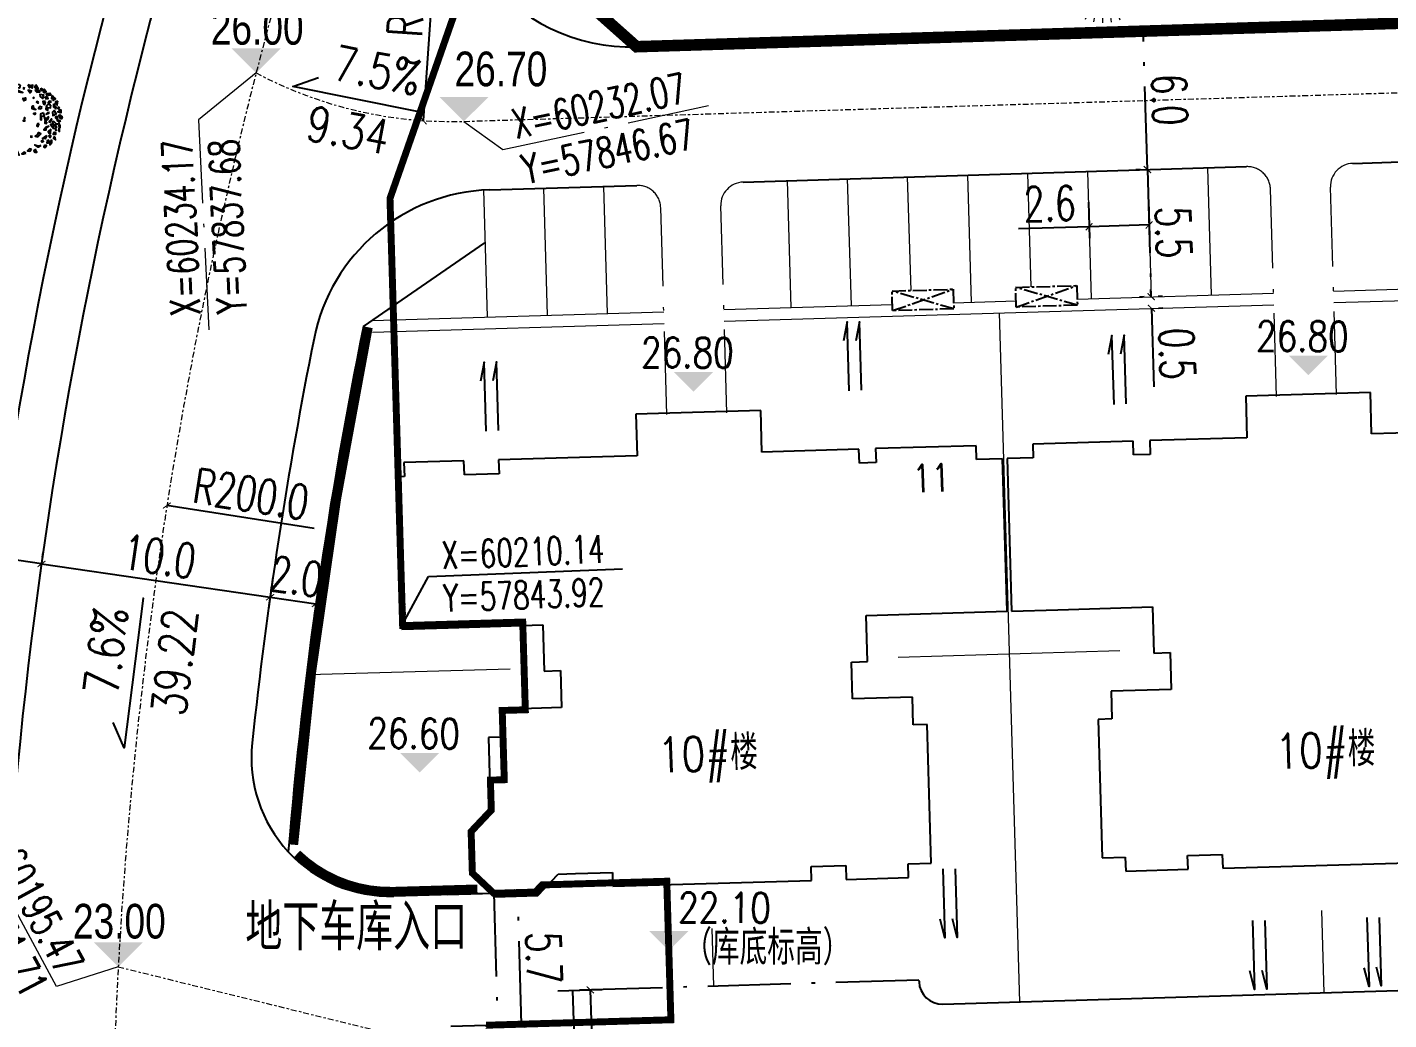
# Model space of a CAD drawing. Header units: inches. Extents: x 393 to 1582, y 246 to 1188.
# Drawn here: x 791.8 to 850.7, y 402.4 to 445.4 of the extents above; entities that cross this region are included whole.
import ezdxf

# ---------------------------------------------------------------- set-up
doc = ezdxf.new("R2010")
doc.units = ezdxf.units.IN
doc.header["$MEASUREMENT"] = 0
for name, pattern in [('ACAD_ISO10W100', [18.5, 12, -3, 0.5, -3]), ('CENTERX2', [4, 2.5, -0.5, 0.5, -0.5]), ('DASH', [0.35, 0.25, -0.1]), ('DASHED2', [0.375, 0.25, -0.125]), ('DOTE', [2.42, 2, -0.2, 0.02, -0.2])]:
    doc.linetypes.add(name, pattern=pattern)
for name, color, linetype in [('buildcoor', 7, 'Continuous'), ('drain', 4, 'Continuous'), ('ELEV', 1, 'Continuous'), ('FRAME', 7, 'Continuous'), ('GREEN', 64, 'Continuous'), ('ROAD-TEXT', 4, 'Continuous'), ('roaddim', 2, 'Continuous'), ('roadradiu', 3, 'Continuous'), ('公共绿地', 3, 'Continuous'), ('外墙', 42, 'Continuous'), ('建筑层数', 7, 'Continuous'), ('车库边线', 4, 'DOTE')]:
    doc.layers.add(name, color=color, linetype=linetype)
for name, color, linetype, lineweight in [('FENCE', 100, 'Continuous', 18), ('parking', 30, 'Continuous', 18), ('ROAD', 1, 'Continuous', 25), ('ROAD-CENTER', 7, 'CENTERX2', 18), ('ROAD-ZB', 4, 'Continuous', 15), ('walk', 2, 'Continuous', 18), ('围墙', 75, 'FENCELINE1', 15), ('建筑型号', 2, 'Continuous', 18), ('树', 84, 'Continuous', 15)]:
    doc.layers.add(name, color=color, linetype=linetype, lineweight=lineweight)
doc.styles.add('_HZTXT', font='txt.shx', dxfattribs={"width": 0.8, "bigfont": 'hztxt.shx'})
doc.styles.add('DIM_FONT', font='SIMPLEX.shx', dxfattribs={"width": 0.8})
doc.styles.add('FLS', font='', dxfattribs={"width": 0.8})
doc.styles.add('HZ', font='simplex.shx', dxfattribs={"width": 0.7, "bigfont": 'hztxt.shx'})
doc.styles.get('FLS').set_extended_font_data('创艺繁隶书')
doc.linetypes.add('FENCELINE1', pattern='A,0.25,-0.1,[133,ltypeshp.shx,S=0.1,R=0,X=-0.1,Y=0],-0.1,1', length=1.45)
doc.dimstyles.new('NORMAL', dxfattribs={"dimtxt": 1.5, "dimasz": 0.3, "dimexe": 0.5, "dimexo": 0.3, "dimgap": 0.3, "dimtad": 1, "dimdec": 1, "dimzin": 1, "dimdsep": 46, "dimtxsty": 'HZ', "dimblk": 'ARCHTICK', "dimcen": 0, "dimclrt": 256, "dimadec": 0, "dimazin": 0, "dimtfac": 1, "dimtdec": 1, "dimtofl": 0, "dimtmove": 0, "dimatfit": 3, "dimldrblk": 'ARCHTICK', "dimfxl": 1, "dimtolj": 2, "dimtzin": 0, "dimarcsym": 0})

# ---------------------------------------------------------------- blocks, each defined once
blk = doc.blocks.new('_ARCHTICK')
at = {"color": 0, "linetype": 'ByBlock', "const_width": 0.15}
blk.add_lwpolyline([(-0.5, -0.5), (0.5, 0.5)], dxfattribs=at)
blk = doc.blocks.new('*D156')
at = {"layer": 'DEFPOINTS', "color": 0, "ltscale": 0.3, "transparency": 16777216}
for p in [(792.408, 422.128), (802.303, 420.685), (802.303, 420.685)]:
    blk.add_point(p, dxfattribs=at)
at = {"layer": 'roaddim', "color": 0, "lineweight": -2, "ltscale": 0.3, "transparency": 16777216}
for p, q in [((792.451, 422.425), (792.48, 422.623)), ((792.408, 422.128), (802.303, 420.685)), ((802.347, 420.981), (802.376, 421.179))]:
    blk.add_line(p, q, dxfattribs=at)
at = {"layer": 'roaddim', "color": 0, "lineweight": -2, "ltscale": 0.3, "transparency": 16777216, "xscale": 0.3, "yscale": 0.3, "zscale": 0.3}
for p, rotation in [((792.408, 422.128), 171.7017279024639), ((802.303, 420.685), 351.701727902464)]:
    blk.add_blockref('_ARCHTICK', p, dxfattribs=dict(at, rotation=rotation))
at = {"layer": 'roaddim', "ltscale": 0.3, "transparency": 16777216, "insert": (797.507, 422.445), "char_height": 1.5, "attachment_point": 5, "rotation": 351.70173, "style": 'HZ'}
blk.add_mtext('\\A2;10.0', dxfattribs=at)
blk = doc.blocks.new('*D339')
at = {"layer": 'DEFPOINTS', "color": 0, "ltscale": 0.3, "transparency": 16777216}
for p in [(802.469, 421.844), (804.448, 421.555), (804.279, 420.393)]:
    blk.add_point(p, dxfattribs=at)
at = {"layer": 'roaddim', "color": 0, "lineweight": -2, "ltscale": 0.3, "transparency": 16777216}
for p, q in [((802.426, 421.547), (802.227, 420.187)), ((804.405, 421.258), (804.206, 419.898)), ((802.299, 420.682), (804.279, 420.393))]:
    blk.add_line(p, q, dxfattribs=at)
at = {"layer": 'roaddim', "color": 0, "lineweight": -2, "ltscale": 0.3, "transparency": 16777216, "xscale": 0.3, "yscale": 0.3, "zscale": 0.3}
for p, rotation in [((802.299, 420.682), 171.7017279023995), ((804.279, 420.393), 351.7017279023995)]:
    blk.add_blockref('_ARCHTICK', p, dxfattribs=dict(at, rotation=rotation))
at = {"layer": 'roaddim', "ltscale": 0.3, "transparency": 16777216, "insert": (803.441, 421.576), "char_height": 1.5, "attachment_point": 5, "rotation": 351.70173, "style": 'HZ'}
blk.add_mtext('\\A2;2.0', dxfattribs=at)
blk = doc.blocks.new('*D157')
at = {"layer": 'DEFPOINTS', "color": 0, "ltscale": 0.3, "transparency": 16777216}
for p in [(790.429, 422.417), (790.429, 422.417), (792.408, 422.128)]:
    blk.add_point(p, dxfattribs=at)
at = {"layer": 'roaddim', "color": 0, "lineweight": -2, "ltscale": 0.3, "transparency": 16777216}
for p, q in [((790.429, 422.417), (787.362, 422.864)), ((790.386, 422.12), (790.357, 421.922)), ((792.408, 422.128), (790.429, 422.417)), ((792.365, 421.831), (792.336, 421.633))]:
    blk.add_line(p, q, dxfattribs=at)
at = {"layer": 'roaddim', "color": 0, "lineweight": -2, "ltscale": 0.3, "transparency": 16777216, "xscale": 0.3, "yscale": 0.3, "zscale": 0.3}
for p, rotation in [((790.429, 422.417), 171.7017279023995), ((792.408, 422.128), 351.7017279023995)]:
    blk.add_blockref('_ARCHTICK', p, dxfattribs=dict(at, rotation=rotation))
at = {"layer": 'roaddim', "ltscale": 0.3, "transparency": 16777216, "insert": (788.898, 423.701), "char_height": 1.5, "attachment_point": 5, "rotation": 351.70173, "style": 'HZ'}
blk.add_mtext('\\A2;2.0', dxfattribs=at)
blk = doc.blocks.new('*D159')
at = {"layer": 'DEFPOINTS', "color": 0, "ltscale": 0.3, "transparency": 16777216}
for p in [(814.46, 403.637, -0.525), (814.903, 388.644), (816.604, 388.694)]:
    blk.add_point(p, dxfattribs=at)
at = {"layer": 'roaddim', "color": 0, "lineweight": -2, "ltscale": 0.3, "transparency": 16777216}
for p, q in [((814.759, 403.646), (816.66, 403.702)), ((816.16, 403.688), (816.604, 388.694)), ((815.203, 388.653), (817.104, 388.709))]:
    blk.add_line(p, q, dxfattribs=at)
at = {"layer": 'roaddim', "color": 0, "lineweight": -2, "ltscale": 0.3, "transparency": 16777216, "xscale": 0.3, "yscale": 0.3, "zscale": 0.3}
for p, rotation in [((816.16, 403.688), 91.69522959939654), ((816.604, 388.694), 271.6952295993966)]:
    blk.add_blockref('_ARCHTICK', p, dxfattribs=dict(at, rotation=rotation))
at = {"layer": 'roaddim', "ltscale": 0.3, "transparency": 16777216, "insert": (817.521, 393.198), "char_height": 1.5, "attachment_point": 5, "rotation": 271.69523, "style": 'HZ'}
blk.add_mtext('\\A2;15.0', dxfattribs=at)
blk = doc.blocks.new('psss')
at = {"layer": 'drain', "ltscale": 3}
for points in [[(-2.979, 0.527), (0.007, 0.531), (-0.808, 0.714)], [(-2.967, -0.004), (0, 0), (-0.815, 0.183)]]:
    blk.add_lwpolyline(points, dxfattribs=at)
blk = doc.blocks.new('t2')
for p, q in [((-1.778, 2.79), (-1.586, 2.486)), ((-1.436, 2.005), (-0.893, 2.819)), ((-1.267, 3.056), (-1.13, 2.723)), ((-0.717, 3.229), (-0.64, 2.878)), ((-0.145, 3.305), (-0.13, 2.946)), ((0.431, 3.28), (0.383, 2.924)), ((0.994, 3.155), (0.885, 2.813)), ((1.527, 2.935), (1.36, 2.616)), ((-2.625, 2.013), (-2.34, 1.793)), ((-2.297, 1.922), (-2.202, 1.35)), ((-2.235, 2.438), (-1.993, 2.173)), ((-1.341, 2.608), (-1.585, 1.519)), ((-1.341, 2.608), (-1.511, 1.474)), ((2.013, 2.625), (1.793, 2.34)), ((2.438, 2.235), (2.173, 1.993)), ((2.79, 1.778), (2.486, 1.586)), ((-3.155, 0.994), (-2.813, 0.885)), ((-2.935, 1.527), (-2.616, 1.36)), ((-1.951, 1.096), (-2.528, 1.121)), ((-1.626, 0.774), (-2.499, 1.578)), ((-2.499, 1.578), (-1.631, 0.893)), ((-1.732, 1.609), (-1.56, 0.321)), ((-1.535, 1.473), (-1.732, 1.609)), ((-1.236, 0.622), (-1.535, 1.473)), ((1.058, 1.19), (0.278, 0.272)), ((2.259, 0.696), (1.058, 1.19)), ((1.483, 1.021), (2.616, 1.375)), ((2.616, 1.375), (1.589, 0.966)), ((1.925, 1.142), (2.235, 1.629)), ((2.813, 1.028), (2.27, 1.232)), ((3.056, 1.267), (2.723, 1.13)), ((-3.28, 0.431), (-2.924, 0.383)), ((-1.56, 0.321), (-0.375, 0.105)), ((-0.309, 0.252), (-1.236, 0.622)), ((0.372, 0.141), (1.156, 0.759)), ((1.156, 0.759), (2.043, 0.592)), ((2.929, -0.143), (2.032, 0.571)), ((2.043, 0.592), (2.259, 0.696)), ((2.929, -0.143), (2.108, 0.613)), ((2.454, 0.241), (2.888, -0.636)), ((3.229, 0.717), (2.878, 0.64)), ((3.305, 0.145), (2.946, 0.13)), ((-3.305, -0.145), (-2.946, -0.13)), ((-3.229, -0.717), (-2.878, -0.64)), ((-0.064, -0.393), (0.08, -1.381)), ((0.502, -1.511), (0.096, -0.377)), ((3.28, -0.431), (2.924, -0.383)), ((-3.056, -1.267), (-2.723, -1.13)), ((-2.79, -1.778), (-2.486, -1.586)), ((-0.527, -2.305), (0.502, -1.511)), ((0.08, -1.381), (-0.508, -2.066)), ((2.935, -1.527), (2.616, -1.36)), ((3.155, -0.994), (2.813, -0.885)), ((-2.438, -2.235), (-2.173, -1.993)), ((-2.013, -2.625), (-1.793, -2.34)), ((-1.018, -2.246), (-1.994, -2.183)), ((-1.588, -2.465), (-0.521, -2.045)), ((-1.588, -2.465), (-0.523, -2.132)), ((-1.527, -2.935), (-1.36, -2.616)), ((-0.508, -2.066), (-0.527, -2.305)), ((-0.516, -2.95), (-0.068, -2.582)), ((0.143, -1.795), (-0.117, -2.953)), ((-0.117, -2.953), (0.042, -1.859)), ((0.026, -2.238), (0.294, -2.75)), ((1.778, -2.79), (1.586, -2.486)), ((2.235, -2.438), (1.993, -2.173)), ((2.625, -2.013), (2.34, -1.793)), ((-0.994, -3.155), (-0.885, -2.813)), ((-0.431, -3.28), (-0.383, -2.924)), ((0.145, -3.305), (0.13, -2.946)), ((0.717, -3.229), (0.64, -2.878)), ((1.267, -3.056), (1.13, -2.723))]:
    blk.add_line(p, q)
at = {"color": 0}
for p, q in [((-1.712, 1.459), (-1.635, 1.542)), ((-1.691, 1.298), (-1.533, 1.469)), ((-1.648, 0.977), (-1.44, 1.203)), ((-1.626, 0.817), (-1.393, 1.07)), ((0.875, 0.976), (0.985, 0.624)), ((1.071, 1.185), (1.207, 0.75)), ((1.221, 1.123), (1.346, 0.724)), ((1.52, 1), (1.623, 0.672)), ((1.67, 0.938), (1.762, 0.645)), ((-1.583, 0.496), (-1.3, 0.803)), ((-1.562, 0.335), (-1.253, 0.67)), ((-1.283, 0.27), (-1.033, 0.541)), ((-1.138, 0.244), (-0.909, 0.491)), ((-0.847, 0.191), (-0.662, 0.393)), ((-0.702, 0.165), (-0.538, 0.343)), ((0.494, 0.526), (0.566, 0.294)), ((0.589, 0.638), (0.671, 0.377)), ((0.78, 0.863), (0.88, 0.542)), ((1.97, 0.815), (2.039, 0.593)), ((2.119, 0.753), (2.153, 0.645)), ((0.209, -0.691), (-0.028, -0.637)), ((0.258, -0.83), (-0.009, -0.769)), ((0.106, -1.817), (-0.23, -1.741)), ((0.362, -1.619), (-0.046, -1.527)), ((0.358, -1.107), (0.029, -1.033)), ((0.49, -1.52), (0.046, -1.42)), ((0.407, -1.246), (0.048, -1.165)), ((-0.407, -2.212), (-0.518, -2.187)), ((-0.279, -2.113), (-0.506, -2.062)), ((-0.023, -1.916), (-0.322, -1.848))]:
    blk.add_line(p, q, dxfattribs=at)
blk.add_circle((0, 0), 0.397)
at = {"style": 'DIM_FONT', "width": 0.8, "flags": 9}
for tag in ['XSIZE', 'YSIZE']:
    blk.add_attdef(tag, (0, 0), '', height=0.000997, rotation=122.33523, dxfattribs=at)
blk = doc.blocks.new('*D220')
at = {"layer": 'DEFPOINTS', "color": 0, "linetype": 'ACAD_ISO10W100', "ltscale": 0.3, "transparency": 16777216}
for p in [(840.269, 439.199), (840.432, 433.695), (840.432, 433.695)]:
    blk.add_point(p, dxfattribs=at)
at = {"layer": 'roaddim', "color": 0, "linetype": 'ACAD_ISO10W100', "lineweight": -2, "ltscale": 0.3, "transparency": 16777216}
for p, q in [((839.969, 439.191), (839.769, 439.185)), ((840.269, 439.199), (840.432, 433.695)), ((840.132, 433.686), (839.932, 433.68))]:
    blk.add_line(p, q, dxfattribs=at)
at = {"layer": 'roaddim', "color": 0, "linetype": 'ACAD_ISO10W100', "lineweight": -2, "ltscale": 0.3, "transparency": 16777216, "xscale": 0.3, "yscale": 0.3, "zscale": 0.3}
for p, rotation in [((840.269, 439.199), 91.6949216495093), ((840.432, 433.695), 271.6949216495093)]:
    blk.add_blockref('_ARCHTICK', p, dxfattribs=dict(at, rotation=rotation))
at = {"layer": 'roaddim', "linetype": 'ACAD_ISO10W100', "ltscale": 0.3, "transparency": 16777216, "insert": (841.4, 436.478), "char_height": 1.5, "attachment_point": 5, "rotation": 271.69492, "style": 'HZ'}
blk.add_mtext('\\A2;5.5', dxfattribs=at)
blk = doc.blocks.new('*D221')
at = {"layer": 'DEFPOINTS', "color": 0, "linetype": 'ACAD_ISO10W100', "ltscale": 0.3, "transparency": 16777216}
for p in [(840.431, 433.702), (840.446, 433.195), (840.446, 433.195)]:
    blk.add_point(p, dxfattribs=at)
at = {"layer": 'roaddim', "color": 0, "linetype": 'ACAD_ISO10W100', "lineweight": -2, "ltscale": 0.3, "transparency": 16777216}
for p, q in [((840.431, 433.702), (840.423, 434.002)), ((840.731, 433.711), (840.931, 433.717)), ((840.446, 433.195), (840.547, 429.797)), ((840.746, 433.204), (840.946, 433.21))]:
    blk.add_line(p, q, dxfattribs=at)
at = {"layer": 'roaddim', "color": 0, "linetype": 'ACAD_ISO10W100', "lineweight": -2, "ltscale": 0.3, "transparency": 16777216, "xscale": 0.3, "yscale": 0.3, "zscale": 0.3}
for p, rotation in [((840.431, 433.702), 271.6949216507191), ((840.446, 433.195), 91.69492165071908)]:
    blk.add_blockref('_ARCHTICK', p, dxfattribs=dict(at, rotation=rotation))
at = {"layer": 'roaddim', "linetype": 'ACAD_ISO10W100', "ltscale": 0.3, "transparency": 16777216, "insert": (841.555, 431.227), "char_height": 1.5, "attachment_point": 5, "rotation": 271.69492, "style": 'HZ'}
blk.add_mtext('\\A2;0.5', dxfattribs=at)
blk = doc.blocks.new('*D389')
at = {"layer": 'DEFPOINTS', "color": 0, "linetype": 'ACAD_ISO10W100', "ltscale": 0.3, "transparency": 16777216}
for p in [(837.707, 438.086), (840.306, 438.163), (837.748, 436.723)]:
    blk.add_point(p, dxfattribs=at)
at = {"layer": 'roaddim', "color": 0, "linetype": 'ACAD_ISO10W100', "lineweight": -2, "ltscale": 0.3, "transparency": 16777216}
for p, q in [((840.315, 437.864), (840.361, 436.3)), ((837.716, 437.787), (837.762, 436.223)), ((837.748, 436.723), (834.699, 436.632)), ((840.346, 436.8), (837.748, 436.723))]:
    blk.add_line(p, q, dxfattribs=at)
at = {"layer": 'roaddim', "color": 0, "linetype": 'ACAD_ISO10W100', "lineweight": -2, "ltscale": 0.3, "transparency": 16777216, "xscale": 0.3, "yscale": 0.3, "zscale": 0.3}
for p, rotation in [((837.748, 436.723), 181.6949216493898), ((840.346, 436.8), 1.694921649389834)]:
    blk.add_blockref('_ARCHTICK', p, dxfattribs=dict(at, rotation=rotation))
at = {"layer": 'roaddim', "linetype": 'ACAD_ISO10W100', "ltscale": 0.3, "transparency": 16777216, "insert": (836.042, 437.723), "char_height": 1.5, "attachment_point": 5, "rotation": 1.69492, "style": 'HZ'}
blk.add_mtext('\\A2;2.6', dxfattribs=at)
blk = doc.blocks.new('*D378')
at = {"layer": 'DEFPOINTS', "color": 0, "linetype": 'ACAD_ISO10W100', "ltscale": 0.3, "transparency": 16777216}
for p in [(840.091, 445.19), (840.091, 445.19), (840.276, 439.193)]:
    blk.add_point(p, dxfattribs=at)
at = {"layer": 'roaddim', "color": 0, "linetype": 'ACAD_ISO10W100', "lineweight": -2, "ltscale": 0.3, "transparency": 16777216}
for p, q in [((839.791, 445.181), (839.592, 445.175)), ((840.276, 439.193), (840.091, 445.19)), ((839.976, 439.184), (839.776, 439.178))]:
    blk.add_line(p, q, dxfattribs=at)
at = {"layer": 'roaddim', "color": 0, "linetype": 'ACAD_ISO10W100', "lineweight": -2, "ltscale": 0.3, "transparency": 16777216, "xscale": 0.3, "yscale": 0.3, "zscale": 0.3}
for p, rotation in [((840.091, 445.19), 91.76001198872378), ((840.276, 439.193), 271.7600119887238)]:
    blk.add_blockref('_ARCHTICK', p, dxfattribs=dict(at, rotation=rotation))
at = {"layer": 'roaddim', "linetype": 'ACAD_ISO10W100', "ltscale": 0.3, "transparency": 16777216, "insert": (841.233, 442.224), "char_height": 1.5, "attachment_point": 5, "rotation": 271.76001, "style": 'HZ'}
blk.add_mtext('\\A2;6.0', dxfattribs=at)
blk = doc.blocks.new('GPPMTR01')
at = {"color": 0, "linetype": 'ByBlock'}
for points in [[(-0.354, 0.404), (-0.335, 0.371), (-0.312, 0.378), (-0.293, 0.408)], [(-0.298, 0.355), (-0.259, 0.362), (-0.24, 0.402), (-0.263, 0.4), (-0.275, 0.378)], [(-0.263, 0.454), (-0.27, 0.431), (-0.248, 0.431), (-0.243, 0.447)], [(-0.215, 0.443), (-0.218, 0.456), (-0.242, 0.475), (-0.199, 0.486), (-0.199, 0.449)], [(-0.166, 0.433), (-0.207, 0.386), (-0.18, 0.371), (-0.137, 0.387), (-0.147, 0.409), (-0.165, 0.407)], [(-0.173, 0.469), (-0.151, 0.518), (-0.12, 0.516), (-0.128, 0.487), (-0.144, 0.498), (-0.151, 0.48), (-0.145, 0.47)], [(-0.127, 0.461), (-0.133, 0.429), (-0.111, 0.428), (-0.096, 0.459)], [(-0.106, 0.53), (-0.073, 0.496), (-0.058, 0.515), (-0.035, 0.504), (-0.038, 0.545), (-0.064, 0.53)], [(-0.079, 0.401), (-0.097, 0.371), (-0.064, 0.359), (-0.049, 0.371)], [(-0.038, 0.477), (-0.055, 0.454), (-0.043, 0.424), (-0.032, 0.439)], [(0.007, 0.443), (-0.026, 0.412), (-0.02, 0.382), (0.016, 0.352), (0.045, 0.367), (0.01, 0.386), (0.034, 0.42)], [(0.005, 0.559), (-0.005, 0.523), (0.016, 0.511), (0.051, 0.519)], [(0.01, 0.485), (0.042, 0.462), (0.084, 0.477), (0.066, 0.492), (0.042, 0.485)], [(0.105, 0.53), (0.084, 0.519), (0.099, 0.504), (0.114, 0.511)], [(0.158, 0.447), (0.096, 0.443), (0.105, 0.412), (0.146, 0.393), (0.155, 0.416), (0.14, 0.428)], [(0.131, 0.488), (0.137, 0.5), (0.134, 0.53), (0.173, 0.507), (0.146, 0.481)], [(0.179, 0.477), (0.229, 0.496), (0.25, 0.473), (0.223, 0.458), (0.22, 0.477), (0.202, 0.469), (0.199, 0.458)], [(0.205, 0.439), (0.179, 0.42), (0.194, 0.405), (0.226, 0.416)], [(0.214, 0.359), (0.274, 0.374), (0.291, 0.409), (0.282, 0.336), (0.247, 0.333)], [(0.268, 0.45), (0.253, 0.435), (0.241, 0.409), (0.274, 0.428)], [(0.315, 0.416), (0.306, 0.401), (0.318, 0.39), (0.348, 0.393)], [(-0.482, 0.196), (-0.461, 0.207), (-0.432, 0.177), (-0.452, 0.154), (-0.494, 0.15), (-0.5, 0.177)], [(-0.412, 0.305), (-0.364, 0.304), (-0.367, 0.328), (-0.343, 0.337), (-0.374, 0.364), (-0.382, 0.335)], [(-0.393, 0.241), (-0.408, 0.23), (-0.396, 0.226)], [(-0.304, 0.31), (-0.343, 0.272), (-0.298, 0.279)], [(-0.215, 0.295), (-0.215, 0.276), (-0.206, 0.283)], [(-0.123, 0.314), (-0.144, 0.295), (-0.135, 0.287), (-0.115, 0.295)], [(-0.064, 0.207), (-0.085, 0.184), (-0.115, 0.203), (-0.115, 0.219), (-0.085, 0.207), (-0.052, 0.226)], [(-0.032, 0.317), (-0.058, 0.295), (-0.043, 0.264), (-0.023, 0.291)], [(0.045, 0.295), (0.042, 0.249), (0.105, 0.211), (0.119, 0.219), (0.069, 0.245), (0.096, 0.283)], [(0.084, 0.371), (0.072, 0.344), (0.081, 0.321), (0.084, 0.344)], [(0.128, 0.336), (0.137, 0.287), (0.114, 0.272), (0.146, 0.26), (0.158, 0.302)], [(0.179, 0.272), (0.167, 0.245), (0.185, 0.238), (0.199, 0.253)], [(0.199, 0.291), (0.179, 0.352), (0.211, 0.31)], [(0.25, 0.325), (0.241, 0.298), (0.312, 0.302), (0.282, 0.329)], [(0.253, 0.268), (0.241, 0.226), (0.259, 0.177), (0.274, 0.203), (0.253, 0.219)], [(0.303, 0.268), (0.309, 0.219), (0.336, 0.215), (0.351, 0.234)], [(0.321, 0.363), (0.306, 0.34), (0.327, 0.325), (0.356, 0.325), (0.327, 0.336)], [(0.351, 0.382), (0.348, 0.371), (0.368, 0.355), (0.392, 0.359)], [(0.386, 0.257), (0.368, 0.272), (0.365, 0.287), (0.377, 0.298), (0.401, 0.283)], [(0.401, 0.207), (0.383, 0.219), (0.365, 0.211), (0.368, 0.196), (0.392, 0.192)], [(0.431, 0.26), (0.419, 0.245), (0.436, 0.23), (0.466, 0.249)], [(0.442, 0.203), (0.451, 0.169), (0.487, 0.139), (0.472, 0.181)], [(-0.482, 0.014), (-0.506, 0.025), (-0.514, -0.024), (-0.506, -0.036), (-0.464, -0.036), (-0.47, -0.024), (-0.494, -0.017)], [(-0.446, 0.071), (-0.432, 0.055), (-0.414, 0.067)], [(-0.417, 0.109), (-0.411, 0.15), (-0.357, 0.188), (-0.369, 0.162)], [(-0.283, 0.139), (-0.269, 0.181), (-0.239, 0.166), (-0.248, 0.139), (-0.263, 0.15)], [(-0.02, 0.033), (-0.035, 0.025), (-0.026, 0.017), (-0.014, 0.021)], [(-0.02, 0.188), (-0.008, 0.192), (0.001, 0.177), (-0.02, 0.169)], [(0.152, 0.162), (0.137, 0.139), (0.158, 0.12), (0.176, 0.128), (0.161, 0.143)], [(0.25, 0.086), (0.271, 0.063), (0.274, 0.021), (0.303, 0.052), (0.285, 0.109)], [(0.348, 0.173), (0.377, 0.128), (0.356, 0.097), (0.354, 0.128)], [(0.401, 0.078), (0.398, 0.063), (0.374, 0.067), (0.377, 0.09)], [(0.428, 0.025), (0.431, -0.021), (0.377, -0.043), (0.41, -0.013)], [(0.422, 0.166), (0.419, 0.135), (0.439, 0.12), (0.451, 0.139)], [(0.451, 0.074), (0.469, 0.052), (0.484, 0.063), (0.472, 0.093)], [(-0.467, -0.131), (-0.464, -0.157), (-0.482, -0.154), (-0.485, -0.127)], [(-0.437, -0.131), (-0.429, -0.066), (-0.381, -0.04), (-0.408, -0.078)], [(-0.42, -0.26), (-0.432, -0.218), (-0.411, -0.188), (-0.402, -0.214), (-0.411, -0.229)], [(0.256, -0.013), (0.241, -0.028), (0.253, -0.04)], [(0.407, -0.119), (0.389, -0.138), (0.398, -0.176), (0.419, -0.154)], [(0.436, -0.066), (0.442, -0.097), (0.466, -0.097), (0.481, -0.074), (0.46, -0.078)], [(-0.266, -0.366), (-0.304, -0.374), (-0.283, -0.4), (-0.251, -0.393)], [(0.17, -0.286), (0.137, -0.317), (0.149, -0.336), (0.176, -0.321)], [(0.205, -0.332), (0.199, -0.343), (0.235, -0.378), (0.294, -0.359), (0.274, -0.34), (0.235, -0.351)], [(0.327, -0.305), (0.333, -0.328), (0.389, -0.313)], [(0.416, -0.218), (0.389, -0.233), (0.392, -0.271), (0.407, -0.248)], [(-0.115, -0.473), (-0.138, -0.438), (-0.106, -0.438), (-0.085, -0.446)], [(0.072, -0.48), (0.042, -0.461), (0.06, -0.45), (0.066, -0.454), (0.096, -0.454), (0.096, -0.438), (0.125, -0.442), (0.114, -0.461)], [(0.188, -0.431), (0.211, -0.423), (0.188, -0.408)]]:
    blk.add_lwpolyline(points, close=True, dxfattribs=at)
blk.add_circle((0, 0), 0.01, dxfattribs=at)
blk = doc.blocks.new('A$C4417064F')
at = {"layer": 'GREEN', "xscale": 4.647578996463836, "yscale": 4.647578996463836, "zscale": 4.647578996463836, "rotation": 300.5404110418328}
blk.add_blockref('GPPMTR01', (0.801, 3.068), dxfattribs=at)
blk = doc.blocks.new('*D392')
at = {"layer": 'DEFPOINTS', "color": 0, "ltscale": 0.3, "transparency": 16777216}
for p in [(810.532, 469.948), (995.427, 393.7)]:
    blk.add_point(p, dxfattribs=at)
at = {"layer": 'roadradiu', "color": 0, "lineweight": -2, "ltscale": 0.3, "transparency": 16777216}
blk.add_line((816.495, 467.489), (810.532, 469.948), dxfattribs=at)
at = {"layer": 'roadradiu', "color": 0, "lineweight": -2, "ltscale": 0.3, "transparency": 16777216, "xscale": 0.3, "yscale": 0.3, "zscale": 0.3, "rotation": 157.5893811647659}
blk.add_blockref('_ARCHTICK', (810.532, 469.948), dxfattribs=at)
at = {"layer": 'roadradiu', "ltscale": 0.3, "transparency": 16777216, "insert": (814.191, 469.575), "char_height": 1.5, "attachment_point": 5, "rotation": 337.58938, "style": 'HZ'}
blk.add_mtext('\\A2;R200.0', dxfattribs=at)
blk = doc.blocks.new('*D393')
at = {"layer": 'DEFPOINTS', "color": 0, "ltscale": 0.3, "transparency": 16777216}
for p in [(797.837, 424.655), (995.427, 393.7)]:
    blk.add_point(p, dxfattribs=at)
at = {"layer": 'roadradiu', "color": 0, "lineweight": -2, "ltscale": 0.3, "transparency": 16777216}
blk.add_line((804.21, 423.657), (797.837, 424.655), dxfattribs=at)
at = {"layer": 'roadradiu', "color": 0, "lineweight": -2, "ltscale": 0.3, "transparency": 16777216, "xscale": 0.3, "yscale": 0.3, "zscale": 0.3, "rotation": 171.0961551200877}
blk.add_blockref('_ARCHTICK', (797.837, 424.655), dxfattribs=at)
at = {"layer": 'roadradiu', "ltscale": 0.3, "transparency": 16777216, "insert": (801.482, 425.147), "char_height": 1.5, "attachment_point": 5, "rotation": 351.09616, "style": 'HZ'}
blk.add_mtext('\\A2;R200.0', dxfattribs=at)
blk = doc.blocks.new('*D408')
at = {"layer": 'DEFPOINTS', "color": 0, "ltscale": 0.3, "transparency": 16777216}
for p in [(810.14, 459.277), (808.934, 441.317)]:
    blk.add_point(p, dxfattribs=at)
at = {"layer": 'roadradiu', "color": 0, "lineweight": -2, "ltscale": 0.3, "transparency": 16777216}
blk.add_line((809.466, 449.237), (808.934, 441.317), dxfattribs=at)
at = {"layer": 'roadradiu', "color": 0, "lineweight": -2, "ltscale": 0.3, "transparency": 16777216, "xscale": 0.3, "yscale": 0.3, "zscale": 0.3, "rotation": 266.1583537417562}
blk.add_blockref('_ARCHTICK', (808.934, 441.317), dxfattribs=at)
at = {"layer": 'roadradiu', "ltscale": 0.3, "transparency": 16777216, "insert": (808.263, 446.988), "char_height": 1.5, "attachment_point": 5, "rotation": 86.15835, "style": 'HZ'}
blk.add_mtext('\\A2;R18.0', dxfattribs=at)
blk = doc.blocks.new('*D412')
at = {"layer": 'DEFPOINTS', "color": 0, "linetype": 'ACAD_ISO10W100', "ltscale": 0.3, "transparency": 16777216}
for p in [(809.665, 407.802), (813.022, 407.897), (809.827, 402.102)]:
    blk.add_point(p, dxfattribs=at)
at = {"layer": 'roaddim', "color": 0, "linetype": 'ACAD_ISO10W100', "lineweight": -2, "ltscale": 0.3, "transparency": 16777216}
for p, q in [((809.965, 407.811), (813.522, 407.912)), ((813.184, 402.197), (813.022, 407.897)), ((810.127, 402.11), (813.684, 402.211))]:
    blk.add_line(p, q, dxfattribs=at)
at = {"layer": 'roaddim', "color": 0, "linetype": 'ACAD_ISO10W100', "lineweight": -2, "ltscale": 0.3, "transparency": 16777216, "xscale": 0.3, "yscale": 0.3, "zscale": 0.3}
for p, rotation in [((813.022, 407.897), 91.6247682031737), ((813.184, 402.197), 271.6247682031737)]:
    blk.add_blockref('_ARCHTICK', p, dxfattribs=dict(at, rotation=rotation))
at = {"layer": 'roaddim', "linetype": 'ACAD_ISO10W100', "ltscale": 0.3, "transparency": 16777216, "insert": (814.153, 405.077), "char_height": 1.5, "attachment_point": 5, "rotation": 271.62477, "style": 'HZ'}
blk.add_mtext('\\A2;5.7', dxfattribs=at)

msp = doc.modelspace()

# ---------------------------------------------------------------- linework, layer by layer
at = {"layer": 'buildcoor', "color": 0, "ltscale": 0.3}
for points in [[(809.154, 421.584), (817.547, 421.913)], [(807.941, 419.351), (809.154, 421.584)]]:
    msp.add_lwpolyline(points, dxfattribs=at)
at = {"layer": 'ELEV', "color": 0}
for points in [[(800.635, 444.441), (802.757, 444.441), (801.696, 443.381)], [(809.632, 442.346), (811.754, 442.346), (810.693, 441.285)], [(846.391, 431.143), (848.088, 431.143), (847.239, 430.294)], [(819.775, 430.431), (821.472, 430.431), (820.623, 429.583)], [(807.926, 413.946), (809.623, 413.946), (808.775, 413.097)], [(818.711, 406.239), (820.408, 406.239), (819.559, 405.39)], [(794.669, 405.746), (796.79, 405.746), (795.729, 404.685)]]:
    msp.add_solid(points, dxfattribs=at)
at = {"layer": 'FENCE', "color": 0, "ltscale": 0.3}
msp.add_line((847.926, 403.559), (847.82, 407.127), dxfattribs=at)
at = {"layer": 'FENCE', "color": 0, "linetype": 'DASH', "ltscale": 0.3, "const_width": 0.4}
for points in [[(806.545, 432.371, 0.029372), (803.315, 409.971, 0.029372)], [(811.275, 408.048), (807.658, 407.945, -0.201616), (803.466, 409.569, -0.201616)]]:
    msp.add_lwpolyline(points, format="xyb", dxfattribs=at)
at = {"layer": 'parking', "color": 0, "ltscale": 0.3}
for p, q in [((835.078, 439.039), (835.223, 434.117)), ((837.677, 439.116), (837.839, 433.619)), ((840.276, 439.193), (840.438, 433.695)), ((842.874, 439.27), (843.037, 433.772)), ((816.73, 438.47), (816.893, 432.972)), ((824.682, 438.732), (824.845, 433.234)), ((827.281, 438.809), (827.444, 433.311)), ((829.88, 438.885), (830.026, 433.963)), ((832.479, 438.962), (832.642, 433.465)), ((811.532, 438.316), (811.695, 432.818)), ((814.131, 438.393), (814.294, 432.895)), ((848.329, 433.938), (872.118, 434.641)), ((837.235, 433.594), (845.729, 433.845)), ((821.939, 433.141), (829.236, 433.357)), ((831.885, 433.436), (834.586, 433.516)), ((806.717, 432.664), (819.341, 433.038))]:
    msp.add_line(p, q, dxfattribs=at)
at = {"layer": 'ROAD', "color": 0, "ltscale": 0.3}
for p, q in [((812.455, 449.6), (818.162, 444.516)), ((818.162, 444.516), (927.879, 447.888)), ((849.163, 439.466), (870.952, 440.136)), ((822.775, 438.655), (844.565, 439.325)), ((811.803, 438.318), (818.177, 438.514)), ((806.35, 432.411), (811.6, 436.024)), ((831.418, 403.071), (942.784, 406.367))]:
    msp.add_line(p, q, dxfattribs=at)
at = {"layer": 'ROAD', "color": 0, "linetype": 'DASHED2', "ltscale": 0.5}
msp.add_line((814.074, 408.229), (818.641, 408.365), dxfattribs=at)
at = {"layer": 'ROAD', "color": 0, "linetype": 'ACAD_ISO10W100', "ltscale": 0.3}
for p, q in [((811.982, 407.868), (812.144, 402.17, 0.937)), ((813.782, 407.919), (814.074, 408.229)), ((830.386, 404.109), (815.393, 403.665)), ((819.648, 402.392, 0.002), (819.638, 402.722))]:
    msp.add_line(p, q, dxfattribs=at)
at = {"layer": 'ROAD', "color": 0}
for p, q in [((815.393, 403.665, -1.276), (815.841, 388.672, -1.276)), ((830.386, 404.109), (830.388, 404.04))]:
    msp.add_line(p, q, dxfattribs=at)
at = {"layer": 'ROAD', "color": 0, "linetype": 'Continuous'}
msp.add_lwpolyline([(806.35, 432.411, 0.029788), (803.089, 409.668)], format="xyb", dxfattribs=at)
at = {"layer": 'ROAD', "color": 0, "linetype": 'ACAD_ISO10W100'}
msp.add_lwpolyline([(813.782, 407.919), (807.663, 407.745, -0.454211), (801.527, 414.379)], format="xyb", dxfattribs=at)
at = {"layer": 'ROAD', "color": 0, "linetype": 'Continuous'}
for centre, radius, start, end in [((995.427, 393.7), 207, 156.54425, 176.38871), ((995.427, 393.7), 205, 156.74961, 176.33982), ((817.917, 452.513), 8, 161.66905, 271.76001), ((812.048, 430.322), 8, 91.76001, 168.7063), ((995.427, 393.7), 195, 168.7063, 173.91249)]:
    msp.add_arc(centre, radius, start, end, dxfattribs=at)
at = {"layer": 'ROAD', "color": 0, "ltscale": 0.3}
msp.add_arc((831.388, 404.07), 1, 181.71144, 271.69523, dxfattribs=at)
at = {"layer": 'ROAD-CENTER', "color": 5, "ltscale": 0.1}
for p, q in [((810.693, 441.285), (950.627, 445.585)), ((795.729, 404.685), (816.281, 399.621))]:
    msp.add_line(p, q, dxfattribs=at)
for centre, radius, start, end in [((995.427, 393.7), 200, 156.39966, 181.71144), ((810.14, 459.277), 18, 242.02281, 271.76001)]:
    msp.add_arc(centre, radius, start, end, dxfattribs=at)
at = {"layer": 'ROAD-TEXT', "color": 0}
for points in [[(808.666, 441.708), (808.666, 441.708), (803.281, 442.801), (804.395, 443.19)], [(796.81, 420.638), (796.81, 420.638), (795.98, 414.171), (795.516, 415.256)]]:
    msp.add_lwpolyline(points, dxfattribs=at)
at = {"layer": 'ROAD-ZB', "color": 0, "linetype": 'ACAD_ISO10W100', "ltscale": 0.3}
for points in [[(801.696, 443.381), (799.204, 441.344)], [(812.376, 440.06), (821.274, 441.969)], [(799.204, 441.344), (799.646, 432.255)], [(810.693, 441.285), (812.376, 440.06)]]:
    msp.add_lwpolyline(points, dxfattribs=at)
at = {"layer": 'ROAD-ZB', "color": 0, "ltscale": 0.3}
for points in [[(793.062, 403.833), (789.27, 410.859)], [(795.729, 404.685), (793.062, 403.833)]]:
    msp.add_lwpolyline(points, dxfattribs=at)
at = {"layer": 'roaddim', "color": 0, "linetype": 'ACAD_ISO10W100', "ltscale": 0.3}
msp.add_line((809.151, 442.707), (808.255, 440.138), dxfattribs=at)
at = {"layer": 'walk', "color": 0, "linetype": 'ACAD_ISO10W100', "ltscale": 0.3}
for p, q in [((848.46, 429.455), (848.194, 438.437)), ((845.861, 429.378), (845.595, 438.355)), ((819.472, 428.596), (819.208, 437.544)), ((822.071, 428.673), (821.806, 437.626))]:
    msp.add_line(p, q, dxfattribs=at)
for centre, start, end in [((844.596, 438.325), 1.69592, 91.76001), ((849.193, 438.467), 91.76001, 181.69592), ((818.208, 437.514), 1.69592, 91.76001), ((822.806, 437.656), 91.76001, 181.69592)]:
    msp.add_arc(centre, 1, start, end, dxfattribs=at)
at = {"layer": '公共绿地', "color": 0, "linetype": 'FENCELINE1', "ltscale": 0.1, "const_width": 0.5}
msp.add_lwpolyline([(933.688, 453.584), (933.688, 453.584), (933.429, 462.974), (813.968, 459.439), (812.135, 454.139, 0.204514), (812.455, 449.6), (818.162, 444.516), (927.879, 447.888, 0.390737)], format="xyb", close=True, dxfattribs=at)
at = {"layer": '围墙', "color": 0, "ltscale": 0.2}
for p, q in [((848.344, 433.438), (872.133, 434.142)), ((821.954, 432.642), (845.743, 433.346)), ((806.732, 432.164), (819.356, 432.538)), ((833.849, 432.994, 0.937), (834.731, 403.169, 0.937)), ((829.488, 418.088), (839.084, 418.372)), ((803.963, 417.333), (812.695, 417.591)), ((821.506, 403.846), (821.432, 406.346))]:
    msp.add_line(p, q, dxfattribs=at)
at = {"layer": '外墙', "color": 2, "ltscale": 0.1}
for p, q in [((849.923, 429.55), (844.525, 429.39)), ((844.525, 429.39), (844.578, 427.591)), ((849.976, 427.751), (849.923, 429.55)), ((823.534, 428.769), (818.137, 428.609)), ((818.137, 428.609), (818.19, 426.81)), ((823.588, 426.97), (823.534, 428.769)), ((854.174, 427.875), (849.976, 427.751)), ((832.858, 427.244), (828.51, 427.116)), ((832.876, 426.645), (832.858, 427.244)), ((839.656, 427.446), (835.308, 427.317)), ((835.308, 427.317), (835.326, 426.717)), ((839.673, 426.846), (839.656, 427.446)), ((844.578, 427.591), (840.38, 427.467)), ((840.38, 427.467), (840.398, 426.867)), ((818.19, 426.81), (812.193, 426.632)), ((812.193, 426.632), (812.21, 426.033)), ((827.786, 427.094), (823.588, 426.97)), ((827.804, 426.494), (827.786, 427.094)), ((828.51, 427.116), (828.528, 426.516)), ((834.001, 426.678), (832.876, 426.645)), ((834.196, 420.081), (834.001, 426.678)), ((835.326, 426.717), (834.201, 426.684)), ((834.201, 426.684), (834.396, 420.087)), ((840.398, 426.867), (839.673, 426.846)), ((810.693, 426.588), (808.095, 426.511)), ((808.095, 426.511), (808.112, 425.911)), ((810.711, 425.988), (810.693, 426.588)), ((828.528, 426.516), (827.804, 426.494)), ((808.112, 425.911), (807.812, 425.902)), ((807.812, 425.902), (808.008, 419.306)), ((812.21, 426.033), (810.711, 425.988)), ((834.396, 420.087), (836.395, 420.146)), ((836.395, 420.146), (840.493, 420.267)), ((840.493, 420.267), (840.553, 418.268)), ((828.099, 419.9), (834.196, 420.081)), ((828.158, 417.901), (828.099, 419.9)), ((808.008, 419.306), (810.007, 419.365)), ((810.007, 419.365), (814.105, 419.486)), ((814.105, 419.486), (814.164, 417.487)), ((827.458, 417.88), (828.158, 417.901)), ((827.506, 416.281), (827.458, 417.88)), ((840.553, 418.268), (841.252, 418.289)), ((841.252, 418.289), (841.3, 416.689)), ((814.164, 417.487), (814.864, 417.507)), ((814.864, 417.507), (814.911, 415.908)), ((841.3, 416.689), (838.701, 416.612)), ((838.701, 416.612), (838.736, 415.413)), ((830.105, 416.358), (827.506, 416.281)), ((830.14, 415.159), (830.105, 416.358)), ((814.911, 415.908), (812.312, 415.831)), ((812.312, 415.831), (812.348, 414.632)), ((830.74, 415.176), (830.14, 415.159)), ((830.917, 409.179), (830.74, 415.176)), ((838.736, 415.413), (838.137, 415.395)), ((838.137, 415.395), (838.314, 409.398)), ((812.348, 414.632), (811.748, 414.614)), ((811.748, 414.614), (811.842, 411.457)), ((811.842, 411.457), (810.969, 410.531)), ((810.969, 410.531), (811.024, 408.649)), ((842.012, 409.507), (843.512, 409.552)), ((843.512, 409.552), (843.53, 408.952)), ((825.72, 409.025), (827.219, 409.069)), ((825.737, 408.425), (825.72, 409.025)), ((827.219, 409.069), (827.237, 408.47)), ((829.918, 409.149), (830.917, 409.179)), ((829.936, 408.55), (829.918, 409.149)), ((838.314, 409.398), (839.314, 409.427)), ((839.314, 409.427), (839.331, 408.828)), ((842.03, 408.908), (842.012, 409.507)), ((843.53, 408.952), (852.126, 409.207)), ((811.024, 408.649), (812.011, 407.719)), ((813.893, 407.774), (814.766, 408.701)), ((814.766, 408.701), (815.524, 408.723)), ((815.524, 408.723), (817.123, 408.77)), ((817.123, 408.77), (817.141, 408.171)), ((817.141, 408.171), (825.737, 408.425)), ((827.237, 408.47), (829.936, 408.55)), ((839.331, 408.828), (842.03, 408.908)), ((812.011, 407.719), (813.893, 407.774))]:
    msp.add_line(p, q, dxfattribs=at)
at = {"layer": '车库边线', "color": 0, "ltscale": 0.3}
for p, q in [((831.893, 433.168, 0), (829.219, 433.939, 0)), ((829.244, 433.09, 0), (831.868, 434.018, 0)), ((837.243, 433.326, 0), (834.569, 434.098, 0)), ((834.594, 433.248, 0), (837.218, 434.176, 0))]:
    msp.add_line(p, q, dxfattribs=at)
at = {"layer": '车库边线', "color": 0, "linetype": 'DASHED2', "ltscale": 0.5, "const_width": 0.3, "elevation": 0.937}
msp.add_lwpolyline([(811.651, 402.156), (819.648, 402.392), (819.47, 408.39), (814.073, 408.23), (813.782, 407.921), (811.982, 407.868), (811.056, 408.741), (811.003, 410.54), (811.876, 411.466), (811.837, 412.766), (812.437, 412.784), (812.348, 415.782), (813.348, 415.812), (813.236, 419.61), (808.038, 419.456), (807.491, 437.948), (813.485, 455.133)], dxfattribs=at)
at = {"layer": '车库边线', "color": 0, "linetype": 'DASHED2', "ltscale": 0.5, "elevation": 0.002}
msp.add_lwpolyline([(850.741, 379.402), (829.451, 378.772), (829.513, 376.673), (826.914, 376.596), (826.852, 378.695), (812.358, 378.266), (811.651, 402.156), (819.648, 402.392), (819.47, 408.39), (814.073, 408.23), (813.782, 407.921), (811.982, 407.868), (811.056, 408.741), (811.003, 410.54), (811.876, 411.466), (811.837, 412.766), (812.437, 412.784), (812.348, 415.782), (813.348, 415.812), (813.236, 419.61), (808.163, 419.46), (807.491, 437.948), (813.485, 455.133)], dxfattribs=at)
at = {"layer": '车库边线', "color": 0, "ltscale": 0.3, "elevation": 0}
for points in [[(829.219, 433.939), (831.868, 434.018), (831.893, 433.168), (829.244, 433.09)], [(834.569, 434.098), (837.218, 434.176), (837.243, 433.326), (834.594, 433.248)]]:
    msp.add_lwpolyline(points, close=True, dxfattribs=at)

# ---------------------------------------------------------------- block references
at = {"layer": 'ROAD', "color": 0, "rotation": 91.62464345549249}
for p in [(827.813, 432.611), (839.269, 432.027), (812.103, 430.872)]:
    msp.add_blockref('psss', p, dxfattribs=at)
at = {"layer": 'ROAD', "color": 0, "xscale": -1, "rotation": 91.76518745444659}
for p in [(832.04, 405.959), (845.442, 403.722), (850.393, 403.86)]:
    msp.add_blockref('psss', p, dxfattribs=at)
at = {"layer": '树', "xscale": 0.6671807999634088, "yscale": 0.6671807998791337, "zscale": 0.6671808000000001, "rotation": 66.027374180966}
msp.add_blockref('t2', (838.393, 447.758), dxfattribs=at)
at = {"layer": '树', "color": 0, "xscale": 0.6500000000014552, "yscale": 0.6500000000014552, "zscale": 0.65}
msp.add_blockref('A$C4417064F', (791.136, 439.325), dxfattribs=at)

# ---------------------------------------------------------------- texts
at = {"layer": 'buildcoor', "color": 0, "ltscale": 0.3, "style": 'HZ', "width": 0.7}
for s, p in [('X=60210.14', (809.741, 421.907)), ('Y=57843.92', (809.814, 420.048))]:
    msp.add_text(s, height=1.2, rotation=2.24, dxfattribs=at).set_placement(p)
at = {"layer": 'ELEV', "color": 0, "width": 0.8}
for s, style, p in [('26.00', 'FLS', (799.737, 444.605)), ('26.70', 'FLS', (810.285, 442.804)), ('23.00', 'FLS', (793.77, 405.91)), ('（库底标高）', '_HZTXT', (820.22, 404.771, -0.003))]:
    msp.add_text(s, height=1.5, dxfattribs=dict(at, style=style)).set_placement(p)
at = {"layer": 'ELEV', "color": 0, "style": 'DIM_FONT', "width": 0.8}
for s, p in [('26.80', (844.969, 431.345)), ('26.80', (818.354, 430.633)), ('26.60', (806.505, 414.148)), ('22.10', (819.959, 406.608))]:
    msp.add_text(s, height=1.3, rotation=359.67116, dxfattribs=at).set_placement(p)
at = {"layer": 'FRAME', "color": 0, "style": '_HZTXT', "width": 0.8}
msp.add_text('地下车库入口', height=2, dxfattribs=at).set_placement((801.23, 405.4))
at = {"layer": 'ROAD-TEXT', "color": 0, "style": 'DIM_FONT', "width": 0.8}
for s, rotation, p in [('7.5%', 349.34568, (804.933, 443.102)), ('9.34', 349.34568, (803.77, 440.5)), ('7.6%', 83.25104, (795.711, 416.384)), ('39.22', 83.25104, (798.638, 415.489))]:
    msp.add_text(s, height=1.5, rotation=rotation, dxfattribs=at).set_placement(p)
at = {"layer": 'ROAD-ZB', "color": 0, "linetype": 'ACAD_ISO10W100', "ltscale": 0.3, "style": 'HZ', "width": 0.7}
for s, rotation, p in [('X=60232.07', 12.11, (812.944, 440.514)), ('Y=57846.67', 12.11, (813.366, 438.544)), ('X=60234.17', 92.79, (799.29, 432.889)), ('Y=57837.68', 92.79, (801.303, 432.987))]:
    msp.add_text(s, height=1.3, rotation=rotation, dxfattribs=at).set_placement(p)
at = {"layer": 'ROAD-ZB', "color": 0, "ltscale": 0.3, "style": 'HZ', "width": 0.7}
for s, p in [('X=60195.47', (789.516, 410.948)), ('Y=57831.71', (788.02, 409.902))]:
    msp.add_text(s, height=1.3, rotation=298.35197, dxfattribs=at).set_placement(p)
at = {"layer": '建筑型号', "color": 0, "style": '_HZTXT', "width": 0.8}
for p in [(819.103, 413.101), (845.827, 413.258)]:
    msp.add_text('10#楼', height=1.5, rotation=1.71144, dxfattribs=at).set_placement(p)
at = {"layer": '建筑层数', "color": 0, "style": 'DIM_FONT', "width": 0.8}
msp.add_text('11', height=1.2, rotation=1.69492, dxfattribs=at).set_placement((830.112, 425.223))

# ---------------------------------------------------------------- dimensions: what is measured, and where the dimension line sits
at = {"layer": 'roaddim', "color": 0, "linetype": 'ACAD_ISO10W100', "ltscale": 0.3}
for p1, p2, distance, picture, middle in [((840.276, 439.193), (840.091, 445.19), 0, '*D378', (841.233, 442.224)), ((840.269, 439.199), (840.432, 433.695), 0, '*D220', (841.4, 436.478)), ((840.306, 438.163), (837.707, 438.086), 1.364, '*D389', (836.042, 437.723)), ((840.431, 433.702), (840.446, 433.195), 0, '*D221', (841.555, 431.227)), ((809.827, 402.102), (809.665, 407.802), -3.358, '*D412', (814.153, 405.077))]:
    dim = msp.add_aligned_dim(p1=p1, p2=p2, distance=distance, dimstyle='NORMAL', override={"dimzin": 0}, dxfattribs=at)
    dim.commit()
    dim.dimension.update_dxf_attribs({"geometry": picture, "text_midpoint": middle})
at = {"layer": 'roaddim', "color": 0, "ltscale": 0.3}
for p2, picture, middle in [((790.429, 422.417), '*D157', (788.898, 423.701)), ((802.303, 420.685), '*D156', (797.507, 422.445))]:
    dim = msp.add_aligned_dim(p1=(792.408, 422.128), p2=p2, distance=0, dimstyle='NORMAL', override={"dimzin": 0}, dxfattribs=at)
    dim.commit()
    dim.dimension.update_dxf_attribs({"geometry": picture, "text_midpoint": middle})
for base, p1, p2, angle, picture, middle in [((804.279, 420.393), (802.469, 421.844), (804.448, 421.555), 351.70173, '*D339', (803.289, 420.537)), ((816.604, 388.694), (814.46, 403.637, -0.525), (814.903, 388.644), 271.69523, '*D159', (816.472, 393.167))]:
    dim = msp.add_linear_dim(base=base, p1=p1, p2=p2, angle=angle, dimstyle='NORMAL', override={"dimzin": 0}, dxfattribs=at)
    dim.commit()
    dim.dimension.update_dxf_attribs({"geometry": picture, "text_midpoint": middle, "dimtype": 161})
at = {"layer": 'roadradiu', "color": 0, "ltscale": 0.3}
for center, mpoint, picture, middle in [((995.427, 393.7), (810.532, 469.948), '*D392', (813.791, 468.605)), ((810.14, 459.277), (808.934, 441.317), '*D408', (809.31, 446.917)), ((995.427, 393.7), (797.837, 424.655), '*D393', (801.32, 424.11))]:
    dim = msp.add_radius_dim(center=center, mpoint=mpoint, dimstyle='NORMAL', override={"dimzin": 0}, dxfattribs=at)
    dim.commit()
    dim.dimension.update_dxf_attribs({"geometry": picture, "text_midpoint": middle, "dimtype": 164})

doc.saveas('drawing.dxf')
